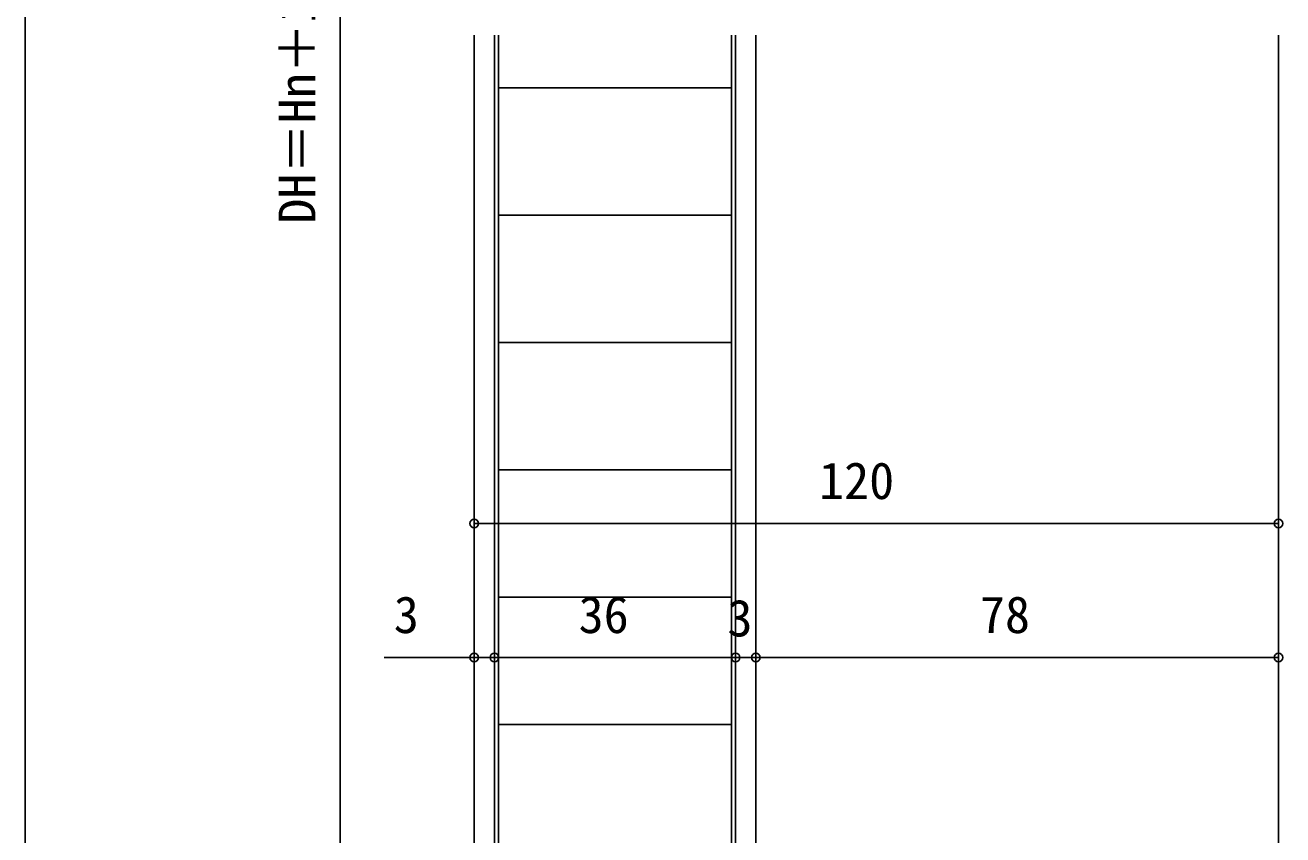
# Model space of a CAD drawing. Units: millimetres, scale not verified. Extents: x -437 to 438, y -281 to 279.
# Drawn here: x -436.8 to -249.2, y -160.4 to -39.5 of the extents above; entities that cross this region are included whole.
import ezdxf
from ezdxf.enums import TextEntityAlignment as Align

# ---------------------------------------------------------------- set-up
doc = ezdxf.new("R2010")
doc.units = ezdxf.units.MM
doc.header["$LTSCALE"] = 2
for name, color, linetype in [('0-4_YKK_12', 2, 'Continuous'), ('0-5_YKK_13', 4, 'Continuous'), ('0-7_YKK_D', 6, 'Continuous'), ('0-8_YKK_ZWAK', 7, 'Continuous')]:
    doc.layers.add(name, color=color, linetype=linetype)
doc.styles.add('ＭＳ ゴシック', font='')
doc.styles.get('ＭＳ ゴシック').set_extended_font_data('MS Gothic')

msp = doc.modelspace()

# ---------------------------------------------------------------- linework, layer by layer
at = {"layer": '0-4_YKK_12'}
for p, q in [((-369.8, -41.042), (-369.8, -202.908)), ((-327.8, -41.042), (-327.8, -171.408)), ((-249.8, -41.042), (-249.8, -173.908))]:
    msp.add_line(p, q, dxfattribs=at)
at = {"layer": '0-5_YKK_13'}
for p, q in [((-366.8, -177.908), (-366.8, -41.042)), ((-330.8, -177.908), (-330.8, -41.042)), ((-366.2, -48.91), (-331.4, -48.91)), ((-366.2, -67.91), (-331.4, -67.91)), ((-366.2, -86.91), (-331.4, -86.91)), ((-366.2, -105.91), (-331.4, -105.91)), ((-366.2, -124.91), (-331.4, -124.91)), ((-366.2, -143.91), (-331.4, -143.91))]:
    msp.add_line(p, q, dxfattribs=at)
for points in [[(-366.2, -41.042), (-366.2, -178.308), (-349.9, -178.308), (-349.9, -178.908), (-365.8, -178.908)], [(-331.4, -41.042), (-331.4, -178.308), (-347.7, -178.308)]]:
    msp.add_lwpolyline(points, dxfattribs=at)
at = {"layer": '0-7_YKK_D'}
for p, q in [((-389.8, 94.825), (-389.8, -173.908)), ((-369.8, -113.91), (-249.8, -113.91)), ((-327.8, -124.91), (-327.8, -134.91)), ((-249.8, -124.91), (-249.8, -134.91)), ((-369.8, -133.91), (-383.247, -133.91)), ((-366.8, -133.91), (-369.8, -133.91)), ((-366.8, -133.91), (-330.8, -133.91)), ((-366.8, -133.91), (-364.25, -133.91)), ((-330.8, -133.91), (-333.35, -133.91)), ((-330.8, -133.91), (-327.8, -133.91)), ((-327.8, -133.91), (-325.25, -133.91)), ((-327.8, -133.91), (-249.8, -133.91))]:
    msp.add_line(p, q, dxfattribs=at)
for centre in [(-369.8, -113.91), (-249.8, -113.91), (-369.8, -133.91), (-366.8, -133.91), (-366.8, -133.91), (-330.8, -133.91), (-330.8, -133.91), (-327.8, -133.91), (-327.8, -133.91), (-249.8, -133.91)]:
    msp.add_circle(centre, 0.637, dxfattribs=at)
at = {"layer": '0-8_YKK_ZWAK'}
msp.add_line((-436.8, 243.8), (-436.8, -281.2), dxfattribs=at)

# ---------------------------------------------------------------- texts
at = {"layer": '0-7_YKK_D', "style": 'ＭＳ ゴシック'}
msp.add_text('DH＝Hn＋17', height=5.499, rotation=90, dxfattribs=at).set_placement((-391.843, -69.179), align=Align.BOTTOM_LEFT)
for s, p in [('120', (-318.365, -111.91)), ('3', (-381.801, -131.91)), ('36', (-354.233, -131.91)), ('3', (-332.027, -132.41)), ('78', (-294.361, -131.91))]:
    msp.add_text(s, height=5.499, dxfattribs=at).set_placement(p, align=Align.BOTTOM_LEFT)

doc.saveas('drawing.dxf')
